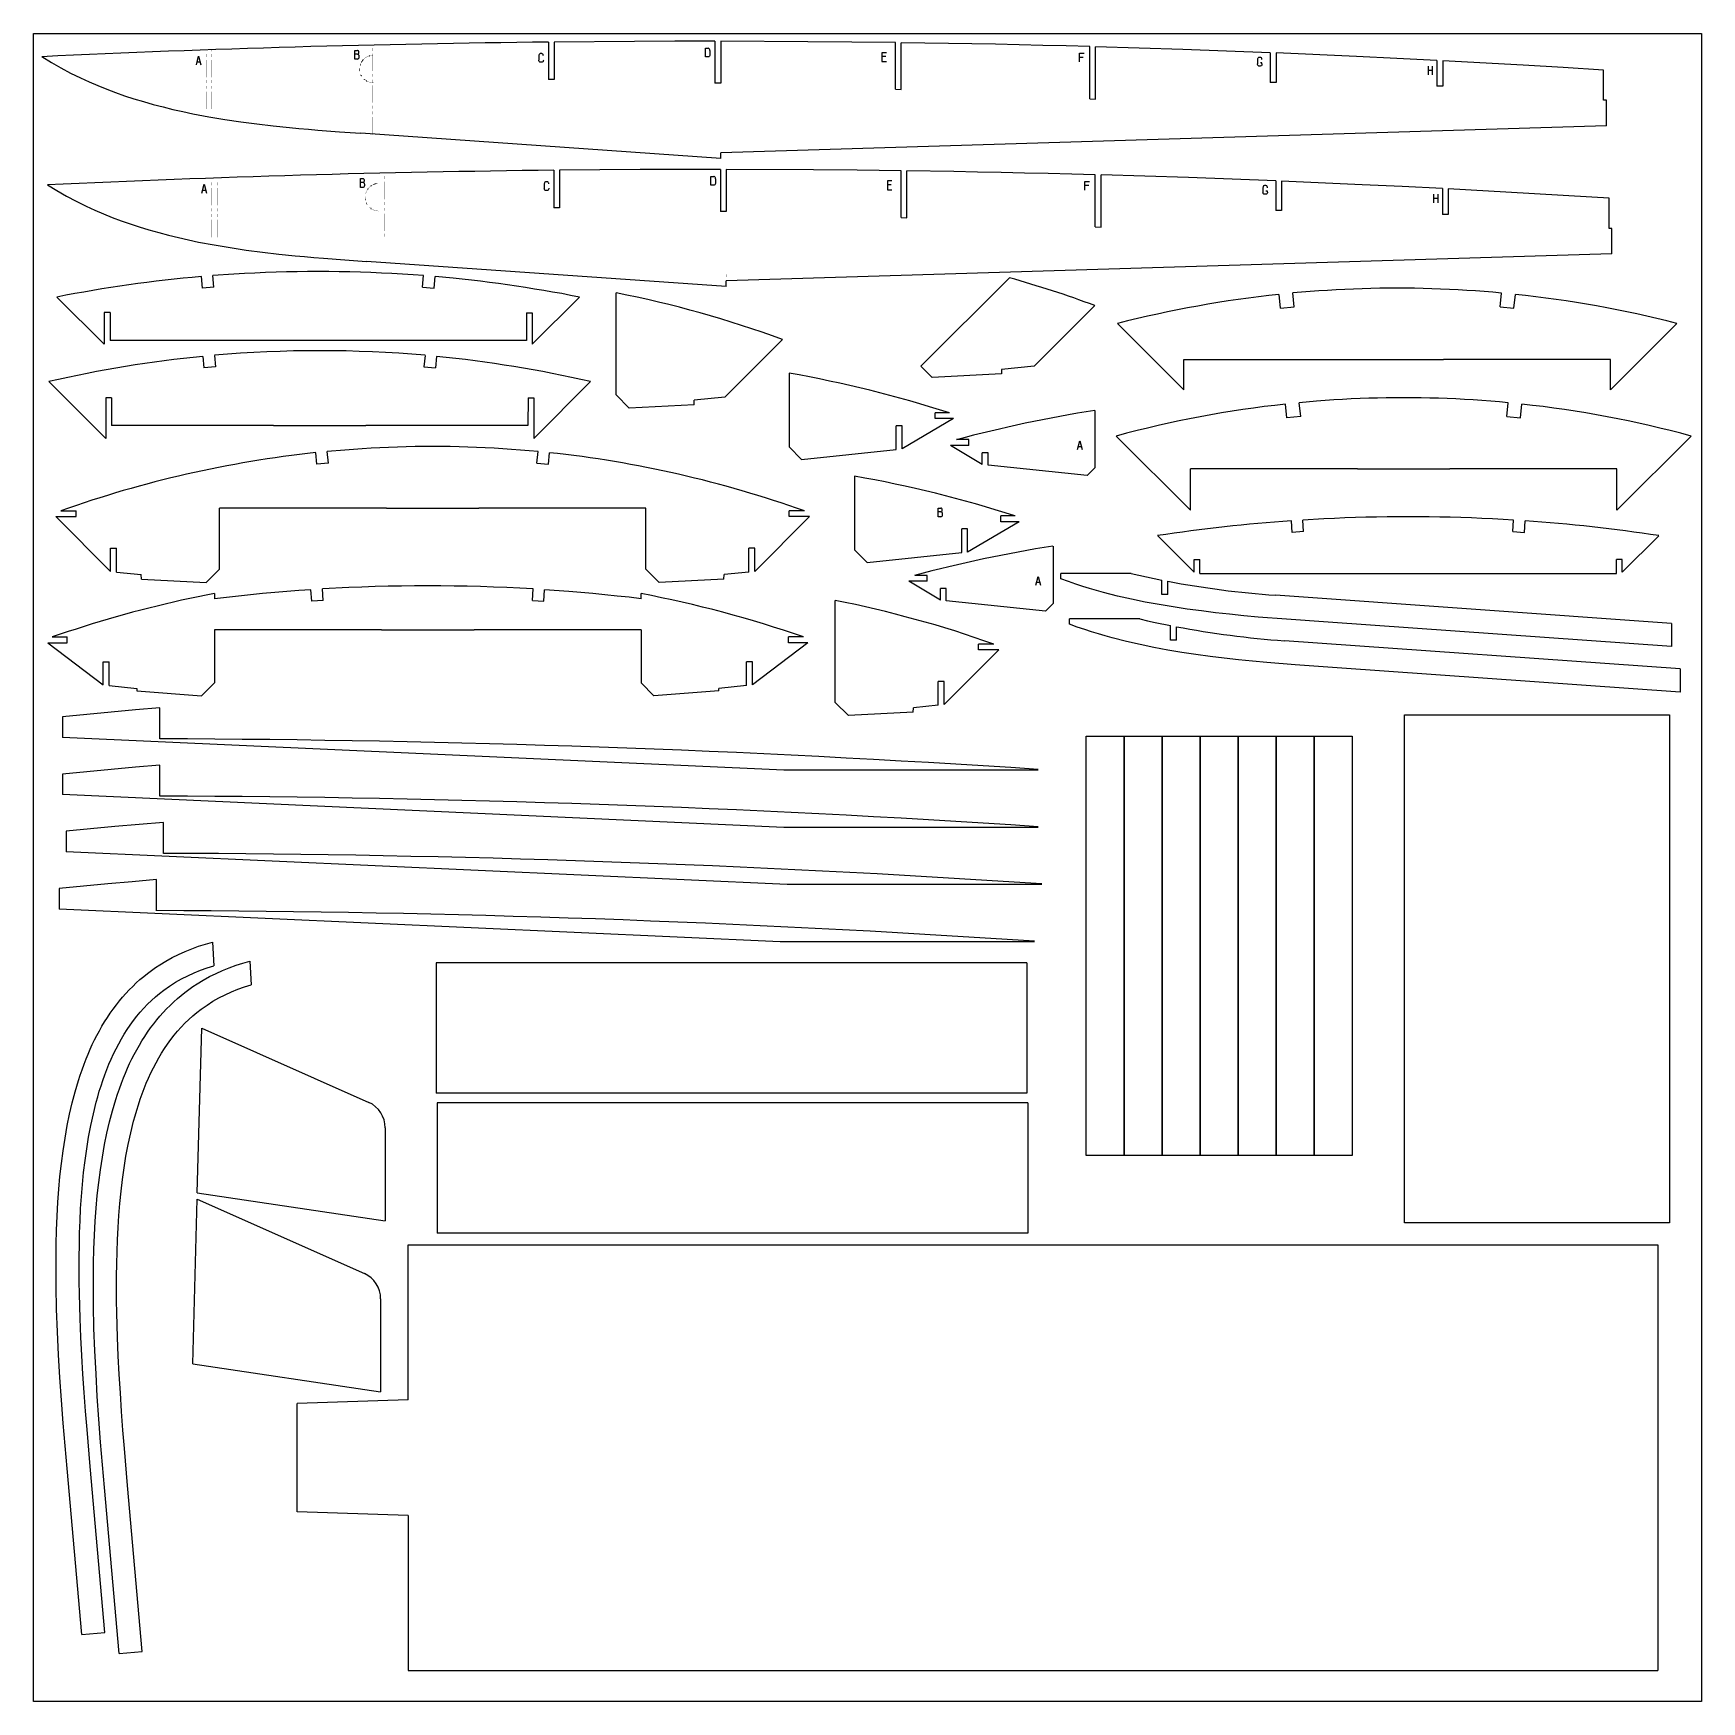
# Model space of a CAD drawing. Header units: inches. Extents: x 0.4 to 36.4, y 0.1 to 36.1.
import ezdxf

# ---------------------------------------------------------------- set-up
doc = ezdxf.new("R2010")
doc.units = ezdxf.units.IN
doc.header["$MEASUREMENT"] = 0

msp = doc.modelspace()

# ---------------------------------------------------------------- hatches: boundary and pattern name
at = {"transparency": 33554559}
for points in [[(7.451, 35.392), (7.456, 35.392), (7.462, 35.412), (7.459, 35.413), (7.457, 35.413)], [(7.457, 35.413), (7.459, 35.413), (7.462, 35.412), (7.471, 35.433), (7.467, 35.435), (7.466, 35.435)], [(7.466, 35.437), (7.467, 35.435), (7.471, 35.433), (7.479, 35.455), (7.477, 35.457), (7.476, 35.457)], [(7.476, 35.458), (7.477, 35.457), (7.479, 35.455), (7.491, 35.475), (7.489, 35.477), (7.487, 35.478)], [(7.487, 35.478), (7.489, 35.477), (7.491, 35.475), (7.504, 35.495), (7.502, 35.497), (7.501, 35.498)], [(7.501, 35.498), (7.502, 35.497), (7.504, 35.495), (7.519, 35.513), (7.517, 35.515), (7.514, 35.517)], [(7.514, 35.517), (7.517, 35.515), (7.519, 35.513), (7.534, 35.53), (7.532, 35.532), (7.531, 35.533)], [(7.531, 35.533), (7.532, 35.532), (7.534, 35.53), (7.551, 35.547), (7.549, 35.548), (7.547, 35.55)], [(7.549, 35.55), (7.549, 35.548), (7.551, 35.547), (7.569, 35.562), (7.569, 35.563), (7.567, 35.565)], [(7.567, 35.565), (7.569, 35.563), (7.569, 35.56), (7.589, 35.573), (7.587, 35.577), (7.586, 35.578)], [(7.586, 35.578), (7.587, 35.577), (7.589, 35.573), (7.609, 35.585), (7.609, 35.588), (7.608, 35.59)], [(7.608, 35.59), (7.609, 35.588), (7.609, 35.585), (7.631, 35.595), (7.629, 35.597), (7.629, 35.6)], [(7.629, 35.6), (7.629, 35.597), (7.631, 35.595), (7.653, 35.603), (7.653, 35.605), (7.651, 35.608)], [(7.651, 35.608), (7.653, 35.605), (7.653, 35.603), (7.676, 35.61), (7.674, 35.612), (7.674, 35.615)], [(7.697, 35.618), (7.697, 35.613), (7.724, 35.617), (7.723, 35.62), (7.723, 35.622)], [(7.447, 35.268), (7.449, 35.27), (7.452, 35.27), (7.451, 35.273), (7.446, 35.273)], [(7.466, 35.205), (7.467, 35.205), (7.471, 35.207), (7.469, 35.212), (7.467, 35.21), (7.464, 35.208)], [(7.476, 35.183), (7.477, 35.185), (7.481, 35.185), (7.471, 35.207), (7.467, 35.205), (7.466, 35.205)], [(7.487, 35.163), (7.489, 35.163), (7.492, 35.165), (7.481, 35.185), (7.477, 35.185), (7.476, 35.183)], [(7.494, 35.153), (7.496, 35.153), (7.497, 35.155), (7.492, 35.165), (7.489, 35.163), (7.487, 35.162)], [(7.549, 35.09), (7.551, 35.093), (7.553, 35.095), (7.538, 35.108), (7.536, 35.107), (7.534, 35.105)], [(7.567, 35.077), (7.569, 35.078), (7.571, 35.08), (7.553, 35.095), (7.551, 35.093), (7.549, 35.09)], [(7.587, 35.063), (7.589, 35.065), (7.591, 35.067), (7.571, 35.08), (7.569, 35.078), (7.567, 35.077)], [(7.608, 35.052), (7.609, 35.053), (7.611, 35.055), (7.591, 35.067), (7.589, 35.065), (7.587, 35.063)], [(7.629, 35.042), (7.631, 35.043), (7.632, 35.047), (7.611, 35.057), (7.609, 35.053), (7.608, 35.052)], [(7.653, 35.033), (7.653, 35.035), (7.654, 35.038), (7.631, 35.047), (7.631, 35.043), (7.629, 35.042)], [(7.674, 35.027), (7.676, 35.03), (7.676, 35.032), (7.654, 35.038), (7.653, 35.035), (7.653, 35.033)], [(7.697, 35.022), (7.699, 35.025), (7.699, 35.027), (7.676, 35.032), (7.676, 35.027)], [(7.634, 32.751), (7.637, 32.749), (7.639, 32.747), (7.654, 32.764), (7.652, 32.766), (7.65, 32.767)], [(7.65, 32.767), (7.652, 32.766), (7.654, 32.764), (7.67, 32.781), (7.669, 32.782), (7.667, 32.784)], [(7.669, 32.784), (7.669, 32.782), (7.67, 32.781), (7.689, 32.796), (7.689, 32.797), (7.687, 32.799)], [(7.687, 32.799), (7.689, 32.797), (7.689, 32.794), (7.709, 32.807), (7.707, 32.811), (7.705, 32.812)], [(7.705, 32.812), (7.707, 32.811), (7.709, 32.807), (7.729, 32.819), (7.729, 32.822), (7.727, 32.824)], [(7.727, 32.824), (7.729, 32.822), (7.729, 32.819), (7.75, 32.829), (7.749, 32.831), (7.749, 32.834)], [(7.749, 32.834), (7.749, 32.831), (7.75, 32.829), (7.772, 32.837), (7.772, 32.839), (7.77, 32.842)], [(7.77, 32.842), (7.772, 32.839), (7.772, 32.837), (7.795, 32.844), (7.794, 32.846), (7.794, 32.849)], [(7.817, 32.852), (7.817, 32.847), (7.844, 32.851), (7.842, 32.854), (7.842, 32.856)], [(7.567, 32.502), (7.569, 32.504), (7.572, 32.504), (7.57, 32.507), (7.565, 32.507)], [(7.57, 32.626), (7.575, 32.626), (7.582, 32.646), (7.579, 32.647), (7.577, 32.647)], [(7.577, 32.647), (7.579, 32.647), (7.582, 32.646), (7.59, 32.667), (7.587, 32.669), (7.585, 32.669)], [(7.585, 32.439), (7.587, 32.439), (7.59, 32.441), (7.589, 32.446), (7.587, 32.444), (7.584, 32.442)], [(7.585, 32.671), (7.587, 32.669), (7.59, 32.667), (7.599, 32.689), (7.597, 32.691), (7.595, 32.691)], [(7.595, 32.417), (7.597, 32.419), (7.6, 32.419), (7.59, 32.441), (7.587, 32.439), (7.585, 32.439)], [(7.595, 32.692), (7.597, 32.691), (7.599, 32.689), (7.61, 32.709), (7.609, 32.711), (7.607, 32.712)], [(7.607, 32.397), (7.609, 32.397), (7.612, 32.399), (7.6, 32.419), (7.597, 32.419), (7.595, 32.417)], [(7.607, 32.712), (7.609, 32.711), (7.61, 32.709), (7.624, 32.729), (7.622, 32.731), (7.62, 32.732)], [(7.62, 32.732), (7.622, 32.731), (7.624, 32.729), (7.639, 32.747), (7.637, 32.749), (7.634, 32.751)], [(7.614, 32.387), (7.615, 32.387), (7.617, 32.389), (7.612, 32.399), (7.609, 32.397), (7.607, 32.396)], [(7.669, 32.324), (7.67, 32.327), (7.672, 32.329), (7.657, 32.342), (7.655, 32.341), (7.654, 32.339)], [(7.687, 32.311), (7.689, 32.312), (7.69, 32.314), (7.672, 32.329), (7.67, 32.327), (7.669, 32.324)], [(7.707, 32.297), (7.709, 32.299), (7.71, 32.301), (7.69, 32.314), (7.689, 32.312), (7.687, 32.311)], [(7.727, 32.286), (7.729, 32.287), (7.73, 32.289), (7.71, 32.301), (7.709, 32.299), (7.707, 32.297)], [(7.749, 32.276), (7.75, 32.277), (7.752, 32.281), (7.73, 32.291), (7.729, 32.287), (7.727, 32.286)], [(7.772, 32.267), (7.772, 32.269), (7.774, 32.272), (7.75, 32.281), (7.75, 32.277), (7.749, 32.276)], [(7.794, 32.261), (7.795, 32.264), (7.795, 32.266), (7.774, 32.272), (7.772, 32.269), (7.772, 32.267)], [(7.817, 32.256), (7.819, 32.259), (7.819, 32.261), (7.795, 32.266), (7.795, 32.261)]]:
    msp.add_hatch(color=7, dxfattribs=at).paths.add_polyline_path(points)

# ---------------------------------------------------------------- linework, layer by layer
for p, q in [((23.2, 34.68), (23.325, 34.673)), ((23.319, 31.914), (23.444, 31.907)), ((28.834, 29.05), (30.831, 29.05)), ((5.584, 27.628), (7.58, 27.628)), ((28.974, 26.69), (30.971, 26.69)), ((8.021, 25.841), (10.018, 25.841)), ((17.706, 21.651), (17.706, 23.852)), ((7.916, 23.215), (9.913, 23.215)), ((2.636, 21.953), (2.636, 21.903)), ((1.035, 21.342), (1.035, 20.898)), ((1.035, 20.106), (1.035, 19.663)), ((1.113, 18.871), (1.113, 18.427)), ((0.958, 17.635), (0.958, 17.192)), ((8.491, 6.6), (8.491, 9.945)), ((8.491, 9.945), (35.457, 9.945)), ((35.457, 9.945), (35.457, 0.758)), ((8.491, 4.103), (8.491, 0.758)), ((8.491, 0.758), (35.457, 0.758))]:
    msp.add_line(p, q)
for points in [[(0.403, 36.09), (36.403, 36.09), (36.403, 0.09), (0.403, 0.09)], [(29.992, 21.386), (35.707, 21.386), (35.707, 10.423), (29.992, 10.423)], [(23.121, 20.923), (23.941, 20.923), (23.941, 11.873), (23.121, 11.873)], [(23.941, 20.923), (24.762, 20.923), (24.762, 11.873), (23.941, 11.873)], [(24.762, 20.923), (25.582, 20.923), (25.582, 11.873), (24.762, 11.873)], [(25.582, 20.923), (26.403, 20.923), (26.403, 11.873), (25.582, 11.873)], [(26.403, 20.923), (27.223, 20.923), (27.223, 11.873), (26.403, 11.873)], [(27.223, 20.923), (28.044, 20.923), (28.044, 11.873), (27.223, 11.873)], [(28.044, 20.923), (28.864, 20.923), (28.864, 11.873), (28.044, 11.873)]]:
    msp.add_lwpolyline(points, close=True)
at = {"color": 7, "lineweight": -3}
for points in [[(7.339, 35.722), (7.397, 35.722)], [(7.339, 35.533), (7.339, 35.722)], [(7.407, 35.718), (7.397, 35.722)], [(7.397, 35.638), (7.407, 35.643)], [(7.417, 35.712), (7.407, 35.718)], [(7.407, 35.643), (7.417, 35.65)], [(7.424, 35.7), (7.417, 35.712)], [(7.417, 35.65), (7.424, 35.66)], [(7.427, 35.687), (7.424, 35.7)], [(7.424, 35.66), (7.427, 35.673)], [(7.427, 35.673), (7.427, 35.687)], [(11.323, 35.643), (11.316, 35.633)], [(11.333, 35.65), (11.323, 35.643)], [(11.343, 35.653), (11.333, 35.65)], [(11.374, 35.653), (11.343, 35.653)], [(11.384, 35.65), (11.374, 35.653)], [(11.394, 35.643), (11.384, 35.65)], [(11.401, 35.633), (11.394, 35.643)], [(11.516, 35.902), (11.516, 35.093)], [(15.111, 35.918), (14.243, 35.918), (13.374, 35.915), (11.639, 35.902)], [(11.639, 35.902), (11.639, 35.093)], [(14.904, 35.767), (14.968, 35.767)], [(14.904, 35.58), (14.904, 35.767)], [(14.978, 35.765), (14.968, 35.767)], [(14.988, 35.758), (14.978, 35.765)], [(14.996, 35.748), (14.988, 35.758)], [(15.001, 35.735), (14.996, 35.748)], [(15.003, 35.72), (15.001, 35.735)], [(15.003, 35.72), (15.003, 35.627)], [(15.111, 35.918), (15.111, 35.015)], [(19.006, 35.89), (18.063, 35.902), (17.118, 35.91), (15.236, 35.918)], [(15.236, 35.918), (15.236, 35.015)], [(18.713, 35.67), (18.713, 35.482)], [(18.811, 35.67), (18.713, 35.67)], [(19.006, 34.882), (19.006, 35.89)], [(23.2, 35.803), (22.691, 35.817), (22.183, 35.83), (21.674, 35.842), (21.166, 35.853), (20.658, 35.863), (20.15, 35.872), (19.131, 35.888)], [(19.131, 34.877), (19.131, 35.888)], [(22.976, 35.66), (23.075, 35.66)], [(22.976, 35.473), (22.976, 35.66)], [(23.2, 34.68), (23.2, 35.803)], [(27.095, 35.672), (26.153, 35.708), (25.21, 35.742), (23.325, 35.8)], [(23.325, 34.673), (23.325, 35.8)], [(27.095, 35.672), (27.095, 35.032)], [(30.692, 35.505), (29.823, 35.548), (28.956, 35.59), (27.22, 35.667)], [(27.22, 35.667), (27.22, 35.032)], [(0.587, 35.587), (0.791, 35.462), (0.997, 35.345), (1.207, 35.233), (1.421, 35.128), (1.607, 35.043), (1.796, 34.962), (1.986, 34.885), (2.179, 34.813), (2.372, 34.745), (2.569, 34.68), (2.777, 34.617), (2.989, 34.557), (3.201, 34.502), (3.414, 34.448), (3.631, 34.4), (3.847, 34.353), (4.187, 34.29), (4.532, 34.232), (4.877, 34.18), (5.227, 34.135), (5.577, 34.093), (5.929, 34.057), (6.132, 34.038), (6.337, 34.02), (6.542, 34.003), (7.007, 33.967), (7.472, 33.933)], [(3.921, 35.41), (3.969, 35.598), (4.019, 35.41)], [(4.004, 35.467), (3.936, 35.467)], [(7.397, 35.638), (7.339, 35.638)], [(7.397, 35.533), (7.339, 35.533)], [(7.411, 35.635), (7.397, 35.638)], [(7.397, 35.533), (7.411, 35.537)], [(7.422, 35.627), (7.411, 35.635)], [(7.411, 35.537), (7.422, 35.545)], [(7.432, 35.612), (7.422, 35.627)], [(7.422, 35.545), (7.432, 35.56)], [(7.436, 35.595), (7.432, 35.612)], [(7.432, 35.56), (7.436, 35.577)], [(7.436, 35.577), (7.436, 35.595)], [(11.311, 35.62), (11.309, 35.607)], [(11.309, 35.607), (11.309, 35.513)], [(11.311, 35.498), (11.309, 35.513)], [(11.316, 35.633), (11.311, 35.62)], [(11.316, 35.485), (11.311, 35.498)], [(11.323, 35.475), (11.316, 35.485)], [(11.333, 35.468), (11.323, 35.475)], [(11.343, 35.467), (11.333, 35.468)], [(11.374, 35.467), (11.343, 35.467)], [(11.384, 35.468), (11.374, 35.467)], [(11.394, 35.475), (11.384, 35.468)], [(11.401, 35.485), (11.394, 35.475)], [(11.406, 35.62), (11.401, 35.633)], [(11.406, 35.498), (11.401, 35.485)], [(11.408, 35.607), (11.406, 35.62)], [(11.408, 35.513), (11.406, 35.498)], [(14.968, 35.58), (14.904, 35.58)], [(14.978, 35.582), (14.968, 35.58)], [(14.988, 35.588), (14.978, 35.582)], [(14.996, 35.598), (14.988, 35.588)], [(15.001, 35.613), (14.996, 35.598)], [(15.003, 35.627), (15.001, 35.613)], [(18.796, 35.588), (18.713, 35.588)], [(18.713, 35.482), (18.811, 35.482)], [(22.976, 35.578), (23.06, 35.578)], [(26.818, 35.537), (26.816, 35.523)], [(26.816, 35.523), (26.816, 35.43)], [(26.818, 35.415), (26.816, 35.43)], [(26.823, 35.55), (26.818, 35.537)], [(26.823, 35.403), (26.818, 35.415)], [(26.83, 35.562), (26.823, 35.55)], [(26.83, 35.392), (26.823, 35.403)], [(26.84, 35.567), (26.83, 35.562)], [(26.84, 35.387), (26.83, 35.392)], [(26.851, 35.57), (26.84, 35.567)], [(26.851, 35.383), (26.84, 35.387)], [(26.88, 35.57), (26.851, 35.57)], [(26.88, 35.383), (26.851, 35.383)], [(26.893, 35.567), (26.88, 35.57)], [(26.893, 35.387), (26.88, 35.383)], [(26.915, 35.453), (26.883, 35.453)], [(26.902, 35.562), (26.893, 35.567)], [(26.902, 35.392), (26.893, 35.387)], [(26.91, 35.55), (26.902, 35.562)], [(26.91, 35.403), (26.902, 35.392)], [(26.913, 35.537), (26.91, 35.55)], [(26.913, 35.415), (26.91, 35.403)], [(26.915, 35.523), (26.913, 35.537)], [(26.915, 35.43), (26.913, 35.415)], [(26.915, 35.43), (26.915, 35.453)], [(30.5, 35.383), (30.5, 35.195)], [(30.598, 35.29), (30.5, 35.29)], [(30.598, 35.195), (30.598, 35.383)], [(30.692, 35.505), (30.692, 34.947)], [(34.287, 35.297), (33.418, 35.35), (32.552, 35.402), (30.817, 35.498)], [(30.817, 35.498), (30.817, 34.947)], [(34.287, 34.648), (34.287, 35.297)], [(11.639, 35.093), (11.516, 35.093)], [(15.236, 35.015), (15.111, 35.015)], [(27.22, 35.032), (27.095, 35.032)], [(30.817, 34.947), (30.692, 34.947)], [(19.006, 34.882), (19.131, 34.877)], [(34.348, 34.648), (34.287, 34.648)], [(34.348, 34.095), (34.348, 34.648)], [(15.236, 33.39), (7.472, 33.933)], [(34.348, 34.095), (15.236, 33.512)], [(15.236, 33.39), (15.236, 33.512)], [(11.635, 33.136), (11.635, 32.327)], [(15.231, 33.152), (14.362, 33.152), (13.494, 33.149), (11.759, 33.136)], [(11.759, 33.136), (11.759, 32.327)], [(15.231, 33.152), (15.231, 32.249)], [(19.126, 33.124), (18.182, 33.136), (17.237, 33.144), (15.356, 33.152)], [(15.356, 33.152), (15.356, 32.249)], [(19.126, 32.116), (19.126, 33.124)], [(23.319, 33.037), (22.811, 33.051), (22.302, 33.064), (21.794, 33.076), (21.286, 33.087), (20.777, 33.097), (20.269, 33.106), (19.251, 33.122)], [(19.251, 32.111), (19.251, 33.122)], [(0.707, 32.821), (0.91, 32.696), (1.117, 32.579), (1.327, 32.467), (1.54, 32.362), (1.727, 32.277), (1.915, 32.196), (2.105, 32.119), (2.299, 32.047), (2.492, 31.979), (2.689, 31.914), (2.897, 31.851), (3.109, 31.791), (3.32, 31.736), (3.534, 31.682), (3.75, 31.634), (3.967, 31.587), (4.307, 31.524), (4.652, 31.466), (4.997, 31.414), (5.347, 31.369), (5.697, 31.327), (6.049, 31.291), (6.252, 31.272), (6.457, 31.254), (6.662, 31.237), (7.127, 31.201), (7.592, 31.167)], [(4.04, 32.644), (4.089, 32.832), (4.139, 32.644)], [(7.459, 32.956), (7.517, 32.956)], [(7.459, 32.767), (7.459, 32.956)], [(7.517, 32.872), (7.459, 32.872)], [(7.517, 32.767), (7.459, 32.767)], [(7.527, 32.952), (7.517, 32.956)], [(7.517, 32.872), (7.527, 32.877)], [(7.53, 32.869), (7.517, 32.872)], [(7.517, 32.767), (7.53, 32.771)], [(7.537, 32.946), (7.527, 32.952)], [(7.527, 32.877), (7.537, 32.884)], [(7.542, 32.861), (7.53, 32.869)], [(7.53, 32.771), (7.542, 32.779)], [(7.544, 32.934), (7.537, 32.946)], [(7.537, 32.884), (7.544, 32.894)], [(7.552, 32.846), (7.542, 32.861)], [(7.542, 32.779), (7.552, 32.794)], [(7.547, 32.921), (7.544, 32.934)], [(7.544, 32.894), (7.547, 32.907)], [(7.547, 32.907), (7.547, 32.921)], [(7.555, 32.829), (7.552, 32.846)], [(7.552, 32.794), (7.555, 32.811)], [(7.555, 32.811), (7.555, 32.829)], [(11.43, 32.854), (11.429, 32.841)], [(11.429, 32.841), (11.429, 32.747)], [(11.435, 32.867), (11.43, 32.854)], [(11.442, 32.877), (11.435, 32.867)], [(11.452, 32.884), (11.442, 32.877)], [(11.462, 32.887), (11.452, 32.884)], [(11.494, 32.887), (11.462, 32.887)], [(11.504, 32.884), (11.494, 32.887)], [(11.514, 32.877), (11.504, 32.884)], [(11.52, 32.867), (11.514, 32.877)], [(11.525, 32.854), (11.52, 32.867)], [(11.527, 32.841), (11.525, 32.854)], [(15.024, 33.001), (15.087, 33.001)], [(15.024, 32.814), (15.024, 33.001)], [(15.087, 32.814), (15.024, 32.814)], [(15.097, 32.999), (15.087, 33.001)], [(15.097, 32.816), (15.087, 32.814)], [(15.107, 32.992), (15.097, 32.999)], [(15.107, 32.822), (15.097, 32.816)], [(15.116, 32.982), (15.107, 32.992)], [(15.116, 32.832), (15.107, 32.822)], [(15.121, 32.969), (15.116, 32.982)], [(15.121, 32.847), (15.116, 32.832)], [(15.122, 32.954), (15.121, 32.969)], [(15.122, 32.861), (15.121, 32.847)], [(15.122, 32.954), (15.122, 32.861)], [(18.832, 32.904), (18.832, 32.716)], [(18.931, 32.904), (18.832, 32.904)], [(18.916, 32.822), (18.832, 32.822)], [(23.096, 32.894), (23.194, 32.894)], [(23.096, 32.707), (23.096, 32.894)], [(23.096, 32.812), (23.179, 32.812)], [(23.319, 31.914), (23.319, 33.037)], [(27.214, 32.906), (26.273, 32.942), (25.329, 32.976), (23.444, 33.034)], [(23.444, 31.907), (23.444, 33.034)], [(26.938, 32.771), (26.936, 32.757)], [(26.943, 32.784), (26.938, 32.771)], [(26.949, 32.796), (26.943, 32.784)], [(26.959, 32.801), (26.949, 32.796)], [(26.971, 32.804), (26.959, 32.801)], [(26.999, 32.804), (26.971, 32.804)], [(27.013, 32.801), (26.999, 32.804)], [(27.021, 32.796), (27.013, 32.801)], [(27.029, 32.784), (27.021, 32.796)], [(27.032, 32.771), (27.029, 32.784)], [(27.034, 32.757), (27.032, 32.771)], [(27.214, 32.906), (27.214, 32.266)], [(30.811, 32.739), (29.943, 32.782), (29.076, 32.824), (27.339, 32.901)], [(27.339, 32.901), (27.339, 32.266)], [(4.124, 32.701), (4.055, 32.701)], [(11.43, 32.732), (11.429, 32.747)], [(11.435, 32.719), (11.43, 32.732)], [(11.442, 32.709), (11.435, 32.719)], [(11.452, 32.702), (11.442, 32.709)], [(11.462, 32.701), (11.452, 32.702)], [(11.494, 32.701), (11.462, 32.701)], [(11.504, 32.702), (11.494, 32.701)], [(11.514, 32.709), (11.504, 32.702)], [(11.52, 32.719), (11.514, 32.709)], [(11.525, 32.732), (11.52, 32.719)], [(11.527, 32.747), (11.525, 32.732)], [(18.832, 32.716), (18.931, 32.716)], [(26.936, 32.757), (26.936, 32.664)], [(26.938, 32.649), (26.936, 32.664)], [(26.943, 32.637), (26.938, 32.649)], [(26.949, 32.626), (26.943, 32.637)], [(26.959, 32.621), (26.949, 32.626)], [(26.971, 32.617), (26.959, 32.621)], [(26.999, 32.617), (26.971, 32.617)], [(27.013, 32.621), (26.999, 32.617)], [(27.034, 32.687), (27.002, 32.687)], [(27.021, 32.626), (27.013, 32.621)], [(27.029, 32.637), (27.021, 32.626)], [(27.032, 32.649), (27.029, 32.637)], [(27.034, 32.664), (27.032, 32.649)], [(27.034, 32.664), (27.034, 32.687)], [(30.619, 32.617), (30.619, 32.429)], [(30.718, 32.524), (30.619, 32.524)], [(30.718, 32.429), (30.718, 32.617)], [(30.811, 32.739), (30.811, 32.181)], [(34.406, 32.531), (33.538, 32.584), (32.671, 32.636), (30.936, 32.732)], [(30.936, 32.732), (30.936, 32.181)], [(34.406, 31.882), (34.406, 32.531)], [(11.759, 32.327), (11.635, 32.327)], [(15.356, 32.249), (15.231, 32.249)], [(19.126, 32.116), (19.251, 32.111)], [(27.339, 32.266), (27.214, 32.266)], [(30.936, 32.181), (30.811, 32.181)], [(34.468, 31.882), (34.406, 31.882)], [(34.468, 31.329), (34.468, 31.882)], [(34.468, 31.329), (15.356, 30.746)], [(15.356, 30.624), (7.592, 31.167)], [(4.299, 30.613), (4.05, 30.593), (4.029, 30.841)], [(8.824, 30.861), (8.597, 30.878), (8.369, 30.893), (8.142, 30.906), (7.914, 30.918), (7.687, 30.928), (7.46, 30.936), (7.232, 30.943), (7.004, 30.946), (6.777, 30.95), (6.322, 30.95), (6.094, 30.946), (5.867, 30.943), (5.639, 30.936), (5.412, 30.928), (5.184, 30.918), (4.957, 30.906), (4.729, 30.893), (4.279, 30.861)], [(4.299, 30.613), (4.279, 30.861)], [(8.802, 30.613), (8.824, 30.861)], [(8.802, 30.613), (9.052, 30.591)], [(9.052, 30.591), (9.072, 30.841)], [(12.191, 30.4), (11.997, 30.436), (11.804, 30.473), (11.609, 30.508), (11.416, 30.541), (11.22, 30.573), (11.025, 30.605), (10.832, 30.635), (10.637, 30.663), (10.442, 30.69), (10.245, 30.715), (10.05, 30.74), (9.855, 30.763), (9.659, 30.785), (9.464, 30.805), (9.072, 30.841)], [(15.356, 30.624), (15.356, 30.746)], [(19.553, 28.905), (21.465, 30.817)], [(1.932, 30.063), (1.932, 29.38), (0.912, 30.4)], [(12.191, 30.4), (11.17, 29.38)], [(12.978, 28.287), (12.978, 30.489)], [(27.313, 30.157), (27.283, 30.455)], [(32.086, 30.485), (31.898, 30.503), (31.711, 30.518), (31.523, 30.532), (31.336, 30.543), (31.148, 30.555), (30.959, 30.565), (30.771, 30.572), (30.584, 30.578), (30.396, 30.583), (30.208, 30.588), (30.019, 30.59), (29.643, 30.59), (29.456, 30.588), (29.268, 30.583), (29.079, 30.578), (28.891, 30.572), (28.703, 30.565), (28.516, 30.555), (28.328, 30.543), (28.139, 30.532), (27.953, 30.518), (27.581, 30.487)], [(27.611, 30.188), (27.581, 30.487)], [(32.054, 30.188), (32.086, 30.485)], [(32.353, 30.157), (32.383, 30.455)], [(2.057, 30.063), (1.932, 30.063)], [(2.057, 30.063), (2.057, 29.463)], [(11.045, 30.061), (11.17, 30.061), (11.17, 29.38)], [(11.045, 30.061), (11.045, 29.463)], [(22.002, 28.91), (23.309, 30.217)], [(27.313, 30.157), (27.611, 30.188)], [(32.054, 30.188), (32.353, 30.157)], [(23.798, 29.828), (25.231, 28.395)], [(35.868, 29.828), (34.435, 28.395)], [(11.045, 29.463), (2.057, 29.463)], [(15.327, 28.24), (16.57, 29.485)], [(4.06, 29.118), (4.084, 28.87)], [(4.332, 28.893), (4.084, 28.87)], [(4.309, 29.141), (4.332, 28.893)], [(8.855, 29.141), (8.832, 28.893), (9.08, 28.87)], [(9.104, 29.118), (9.08, 28.87)], [(19.553, 28.905), (19.797, 28.662)], [(22.002, 28.91), (21.292, 28.835), (21.292, 28.74), (19.797, 28.662)], [(25.231, 29.05), (28.834, 29.05)], [(25.231, 28.395), (25.231, 29.05)], [(34.435, 29.05), (30.831, 29.05)], [(34.435, 28.395), (34.435, 29.05)], [(1.964, 27.35), (0.738, 28.575)], [(12.426, 28.575), (11.2, 27.35)], [(16.71, 28.758), (16.71, 27.164)], [(1.964, 28.228), (1.964, 27.35)], [(2.087, 28.228), (1.964, 28.228)], [(2.087, 28.228), (2.087, 27.628)], [(11.077, 28.228), (11.075, 27.628)], [(11.077, 28.228), (11.2, 28.228)], [(11.2, 28.228), (11.2, 27.35)], [(12.978, 28.287), (13.263, 28.004)], [(14.66, 28.077), (14.666, 28.172)], [(15.327, 28.24), (14.666, 28.172)], [(27.453, 27.79), (27.423, 28.088)], [(32.226, 28.12), (32.038, 28.137), (31.851, 28.152), (31.663, 28.167), (31.476, 28.178), (31.288, 28.19), (31.099, 28.2), (30.911, 28.208), (30.724, 28.215), (30.536, 28.22), (30.348, 28.223), (30.159, 28.227), (29.783, 28.227), (29.596, 28.223), (29.408, 28.22), (29.219, 28.215), (29.031, 28.208), (28.843, 28.2), (28.656, 28.19), (28.468, 28.178), (28.279, 28.167), (28.093, 28.152), (27.721, 28.12)], [(27.751, 27.822), (27.721, 28.12)], [(32.196, 27.822), (32.226, 28.12)], [(32.196, 27.822), (32.493, 27.79), (32.523, 28.088)], [(14.66, 28.077), (13.263, 28.004)], [(20.258, 27.776), (19.148, 27.121)], [(20.17, 27.901), (19.863, 27.901)], [(19.863, 27.776), (19.863, 27.901)], [(20.258, 27.776), (19.863, 27.776)], [(23.308, 27.953), (23.308, 26.713)], [(27.751, 27.822), (27.453, 27.79)], [(5.584, 27.628), (2.087, 27.628)], [(11.075, 27.628), (7.58, 27.628)], [(16.98, 26.892), (19.025, 27.107), (19.025, 27.621)], [(19.148, 27.621), (19.025, 27.621)], [(19.148, 27.121), (19.148, 27.621)], [(23.769, 27.4), (25.371, 25.798)], [(36.176, 27.4), (34.575, 25.798), (34.575, 26.69)], [(6.523, 26.791), (6.498, 27.041)], [(11.293, 27.066), (11.103, 27.083), (10.915, 27.098), (10.724, 27.113), (10.536, 27.126), (10.346, 27.138), (10.156, 27.146), (9.966, 27.155), (9.778, 27.161), (9.588, 27.168), (9.398, 27.171), (9.208, 27.173), (9.018, 27.175), (8.828, 27.173), (8.64, 27.171), (8.449, 27.168), (8.26, 27.161), (8.069, 27.155), (7.88, 27.146), (7.691, 27.136), (7.501, 27.126), (7.311, 27.113), (7.123, 27.098), (6.746, 27.066)], [(6.771, 26.816), (6.746, 27.066)], [(11.268, 26.816), (11.293, 27.066)], [(11.268, 26.816), (11.516, 26.791), (11.541, 27.041)], [(16.98, 26.892), (16.71, 27.164)], [(20.88, 26.788), (20.196, 27.197)], [(20.591, 27.197), (20.196, 27.197)], [(20.591, 27.322), (20.323, 27.322)], [(20.591, 27.197), (20.591, 27.322)], [(20.88, 26.788), (20.88, 27.038)], [(21.005, 26.775), (21.005, 27.038), (20.88, 27.038)], [(22.938, 27.108), (22.986, 27.297), (23.036, 27.108)], [(23.021, 27.165), (22.953, 27.165)], [(6.771, 26.816), (6.523, 26.791)], [(23.146, 26.55), (21.005, 26.775)], [(23.308, 26.713), (23.146, 26.55)], [(28.974, 26.69), (25.371, 26.69)], [(25.371, 25.798), (25.371, 26.69)], [(34.575, 26.69), (30.971, 26.69)], [(18.126, 26.534), (18.126, 24.941)], [(0.888, 25.661), (1.324, 25.661), (1.324, 25.786)], [(2.069, 24.48), (0.888, 25.661)], [(0.998, 25.786), (1.324, 25.786)], [(8.021, 25.841), (4.418, 25.841)], [(4.418, 24.526), (4.418, 25.841)], [(13.621, 25.841), (10.018, 25.841)], [(13.621, 24.525), (13.621, 25.841)], [(15.97, 24.478), (17.151, 25.661)], [(17.041, 25.785), (16.715, 25.785)], [(16.715, 25.661), (16.715, 25.785)], [(17.151, 25.661), (16.715, 25.661)], [(19.928, 25.846), (19.986, 25.846)], [(19.928, 25.657), (19.928, 25.846)], [(19.986, 25.764), (19.928, 25.764)], [(19.986, 25.657), (19.928, 25.657)], [(19.998, 25.842), (19.986, 25.846)], [(19.986, 25.764), (19.998, 25.767)], [(19.999, 25.761), (19.986, 25.764)], [(19.986, 25.657), (19.999, 25.662)], [(20.006, 25.836), (19.998, 25.842)], [(19.998, 25.767), (20.006, 25.774)], [(20.013, 25.751), (19.999, 25.761)], [(19.999, 25.662), (20.013, 25.669)], [(20.013, 25.824), (20.006, 25.836)], [(20.006, 25.774), (20.013, 25.784)], [(20.016, 25.811), (20.013, 25.824)], [(20.013, 25.784), (20.016, 25.797)], [(20.021, 25.737), (20.013, 25.751)], [(20.013, 25.669), (20.021, 25.684)], [(20.016, 25.797), (20.016, 25.811)], [(20.024, 25.721), (20.021, 25.737)], [(20.021, 25.684), (20.024, 25.701)], [(20.024, 25.701), (20.024, 25.721)], [(21.586, 25.677), (21.279, 25.677)], [(21.279, 25.552), (21.279, 25.677)], [(27.567, 25.322), (27.55, 25.57)], [(32.344, 25.587), (32.117, 25.602), (31.89, 25.613), (31.662, 25.623), (31.435, 25.633), (31.208, 25.642), (30.98, 25.648), (30.753, 25.653), (30.525, 25.657), (30.298, 25.658), (30.07, 25.66), (29.843, 25.658), (29.615, 25.657), (29.388, 25.653), (29.16, 25.648), (28.933, 25.642), (28.705, 25.633), (28.478, 25.623), (28.252, 25.613), (27.798, 25.587)], [(27.815, 25.339), (27.798, 25.587)], [(32.327, 25.339), (32.344, 25.587)], [(32.577, 25.322), (32.593, 25.57)], [(18.396, 24.669), (20.441, 24.884), (20.441, 25.397)], [(20.564, 25.397), (20.441, 25.397)], [(21.674, 25.552), (20.564, 24.897)], [(20.564, 24.897), (20.564, 25.397)], [(21.674, 25.552), (21.279, 25.552)], [(25.452, 24.463), (24.665, 25.25)], [(27.815, 25.339), (27.567, 25.322)], [(32.327, 25.339), (32.577, 25.322)], [(34.69, 24.463), (35.477, 25.25)], [(2.069, 24.48), (2.069, 24.978), (2.194, 24.978)], [(2.194, 24.466), (2.194, 24.978)], [(15.845, 24.466), (15.845, 24.978)], [(15.97, 24.978), (15.845, 24.978)], [(15.97, 24.478), (15.97, 24.978)], [(18.396, 24.669), (18.126, 24.941)], [(22.406, 25.025), (22.406, 23.785)], [(4.133, 24.241), (4.418, 24.526)], [(13.621, 24.525), (13.906, 24.241)], [(25.452, 24.737), (25.577, 24.737)], [(25.452, 24.463), (25.452, 24.737)], [(25.577, 24.437), (25.577, 24.737)], [(34.565, 24.437), (34.565, 24.737)], [(34.69, 24.737), (34.565, 24.737)], [(34.69, 24.463), (34.69, 24.737)], [(2.194, 24.466), (2.729, 24.41)], [(2.734, 24.315), (2.729, 24.41)], [(2.734, 24.315), (4.133, 24.241)], [(11.188, 24.1), (10.903, 24.116), (10.62, 24.13), (10.335, 24.141), (10.051, 24.151), (9.766, 24.158), (9.483, 24.163), (9.198, 24.166), (8.914, 24.168), (8.629, 24.166), (8.346, 24.163), (8.061, 24.158), (7.778, 24.151), (7.493, 24.141), (7.209, 24.13), (6.643, 24.1)], [(15.305, 24.315), (13.906, 24.241)], [(15.305, 24.315), (15.31, 24.41)], [(15.845, 24.466), (15.31, 24.41)], [(19.977, 23.86), (19.294, 24.269)], [(19.689, 24.269), (19.294, 24.269)], [(19.689, 24.394), (19.421, 24.394)], [(19.689, 24.269), (19.689, 24.394)], [(22.036, 24.18), (22.084, 24.369), (22.134, 24.18)], [(22.119, 24.237), (22.051, 24.237)], [(22.572, 24.318), (22.572, 24.435)], [(24.092, 24.435), (22.572, 24.435)], [(28.347, 23.381), (27.443, 23.446), (26.832, 23.495), (26.525, 23.523), (26.218, 23.553), (25.912, 23.586), (25.607, 23.625), (25.302, 23.666), (24.998, 23.711), (24.695, 23.763), (24.395, 23.818), (24.097, 23.881), (23.8, 23.948), (23.496, 24.026), (23.346, 24.068), (23.197, 24.111), (23.048, 24.156), (22.902, 24.203), (22.737, 24.26), (22.572, 24.318)], [(24.092, 24.435), (24.257, 24.396), (24.423, 24.36), (24.757, 24.291)], [(24.757, 23.98), (24.757, 24.291)], [(24.882, 23.98), (24.882, 24.266)], [(25.577, 24.437), (34.565, 24.437)], [(4.313, 24.001), (4.134, 23.966), (3.956, 23.931), (3.779, 23.893), (3.601, 23.855), (3.424, 23.816), (3.248, 23.775), (3.071, 23.731), (2.894, 23.688), (2.719, 23.643), (2.543, 23.596), (2.368, 23.55), (2.193, 23.501), (2.019, 23.451), (1.844, 23.4), (1.671, 23.346), (1.498, 23.293), (1.324, 23.236), (1.153, 23.181), (0.811, 23.065)], [(6.393, 24.085), (6.133, 24.066), (5.871, 24.046), (5.611, 24.025), (5.351, 24.001), (5.091, 23.976), (4.831, 23.948), (4.313, 23.89)], [(4.313, 24.001), (4.313, 23.89)], [(6.409, 23.835), (6.393, 24.085)], [(6.658, 23.851), (6.409, 23.835)], [(6.658, 23.851), (6.643, 24.1)], [(11.171, 23.851), (11.188, 24.1)], [(11.171, 23.851), (11.421, 23.835), (11.436, 24.085)], [(13.516, 23.89), (13.258, 23.92), (12.998, 23.948), (12.738, 23.976), (12.478, 24.001), (12.216, 24.025), (11.956, 24.046), (11.436, 24.085)], [(13.516, 23.89), (13.516, 24.001)], [(19.977, 23.86), (19.977, 24.11)], [(20.102, 23.847), (20.102, 24.11), (19.977, 24.11)], [(22.244, 23.622), (20.102, 23.847)], [(22.406, 23.785), (22.244, 23.622)], [(24.882, 23.98), (24.757, 23.98)], [(35.752, 23.356), (27.21, 23.963)], [(22.76, 23.337), (22.76, 23.453)], [(24.28, 23.453), (22.76, 23.453)], [(24.28, 23.453), (24.445, 23.415), (24.612, 23.378), (24.945, 23.31)], [(0.716, 22.94), (1.133, 22.94), (1.133, 23.065)], [(0.811, 23.065), (1.133, 23.065)], [(7.916, 23.215), (4.313, 23.215)], [(4.313, 23.215), (4.313, 22.071)], [(13.516, 23.215), (9.913, 23.215)], [(13.516, 23.215), (13.516, 22.071)], [(17.02, 23.065), (16.696, 23.065)], [(16.696, 22.94), (16.696, 23.065)], [(28.536, 22.4), (27.632, 22.465), (27.021, 22.513), (26.714, 22.542), (26.407, 22.572), (26.1, 22.605), (25.795, 22.643), (25.49, 22.685), (25.187, 22.73), (24.884, 22.782), (24.584, 22.837), (24.286, 22.9), (23.989, 22.967), (23.685, 23.045), (23.535, 23.087), (23.385, 23.13), (23.237, 23.175), (23.091, 23.222), (22.925, 23.278), (22.76, 23.337)], [(24.945, 22.998), (24.945, 23.31)], [(25.07, 22.998), (25.07, 23.285)], [(35.752, 22.856), (28.347, 23.381)], [(35.752, 23.356), (35.752, 22.856)], [(0.716, 22.94), (1.911, 22.029)], [(17.115, 22.94), (15.918, 22.029)], [(17.115, 22.94), (16.696, 22.94)], [(20.054, 21.604), (21.236, 22.788)], [(21.126, 22.911), (20.799, 22.911)], [(20.799, 22.788), (20.799, 22.911)], [(21.236, 22.788), (20.799, 22.788)], [(25.07, 22.998), (24.945, 22.998)], [(35.941, 22.375), (27.399, 22.982)], [(1.911, 22.53), (2.036, 22.53)], [(1.911, 22.029), (1.911, 22.53)], [(2.036, 22.016), (2.036, 22.53)], [(15.793, 22.016), (15.793, 22.528)], [(15.918, 22.528), (15.793, 22.528)], [(15.918, 22.029), (15.918, 22.528)], [(35.941, 21.875), (28.536, 22.4)], [(35.941, 22.375), (35.941, 21.875)], [(2.036, 22.016), (2.636, 21.953)], [(4.313, 22.071), (4.034, 21.793)], [(13.516, 22.071), (13.795, 21.793)], [(15.793, 22.016), (15.193, 21.953)], [(19.929, 21.593), (19.929, 22.104)], [(20.054, 22.104), (19.929, 22.104)], [(20.054, 21.604), (20.054, 22.104)], [(2.633, 21.903), (4.034, 21.793)], [(15.196, 21.903), (13.795, 21.793)], [(15.196, 21.903), (15.193, 21.953)], [(17.706, 21.651), (17.991, 21.368)], [(3.134, 21.535), (2.609, 21.49), (2.084, 21.442), (1.035, 21.342)], [(3.134, 20.865), (3.134, 21.535)], [(19.389, 21.441), (17.991, 21.368)], [(19.389, 21.441), (19.394, 21.536)], [(19.929, 21.593), (19.394, 21.536)], [(16.594, 20.191), (1.035, 20.898)], [(3.134, 20.299), (2.609, 20.254), (2.084, 20.206), (1.035, 20.106)], [(3.134, 19.629), (3.134, 20.299)], [(22.084, 20.191), (16.594, 20.191)], [(16.594, 18.956), (1.035, 19.663)], [(3.211, 19.064), (2.686, 19.019), (2.161, 18.971), (1.113, 18.871)], [(3.211, 18.394), (3.211, 19.064)], [(22.084, 18.956), (16.594, 18.956)], [(16.671, 17.721), (1.113, 18.427)], [(3.057, 17.828), (2.532, 17.783), (2.007, 17.735), (0.958, 17.635)], [(3.057, 17.158), (3.057, 17.828)], [(22.162, 17.721), (16.671, 17.721)], [(16.517, 16.485), (0.958, 17.192)], [(1.132, 5.118), (1.089, 5.609), (1.048, 6.099), (1.012, 6.592), (0.977, 7.083), (0.948, 7.575), (0.923, 8.067), (0.905, 8.559), (0.895, 9.051), (0.892, 9.354), (0.892, 9.658), (0.895, 9.961), (0.904, 10.264), (0.916, 10.568), (0.932, 10.871), (0.952, 11.149), (0.977, 11.425), (1.008, 11.701), (1.043, 11.977), (1.086, 12.252), (1.134, 12.524), (1.184, 12.768), (1.24, 13.011), (1.304, 13.251), (1.338, 13.371), (1.375, 13.49), (1.414, 13.608), (1.454, 13.726), (1.498, 13.843), (1.541, 13.959), (1.585, 14.063), (1.63, 14.166), (1.675, 14.267), (1.725, 14.368), (1.775, 14.467), (1.828, 14.566), (1.883, 14.664), (1.94, 14.759), (2, 14.853), (2.061, 14.946), (2.126, 15.036), (2.194, 15.127), (2.259, 15.211), (2.329, 15.291), (2.399, 15.372), (2.472, 15.449), (2.548, 15.524), (2.624, 15.598), (2.704, 15.67), (2.785, 15.738), (2.868, 15.804), (2.954, 15.867), (3.04, 15.929), (3.129, 15.988), (3.262, 16.069), (3.399, 16.145), (3.538, 16.214), (3.679, 16.277), (3.823, 16.334), (3.969, 16.389), (4.119, 16.436), (4.268, 16.479)], [(4.268, 16.479), (4.296, 15.966)], [(22.007, 16.485), (16.517, 16.485)], [(1.629, 5.161), (1.561, 5.961), (1.53, 6.36), (1.5, 6.759), (1.473, 7.159), (1.45, 7.558), (1.428, 7.958), (1.412, 8.359), (1.397, 8.887), (1.392, 9.151), (1.39, 9.416), (1.391, 9.681), (1.395, 9.944), (1.401, 10.206), (1.411, 10.467), (1.423, 10.729), (1.441, 10.99), (1.462, 11.25), (1.488, 11.511), (1.519, 11.766), (1.554, 12.02), (1.595, 12.273), (1.642, 12.524), (1.698, 12.775), (1.759, 13.024), (1.793, 13.143), (1.826, 13.261), (1.863, 13.379), (1.902, 13.496), (1.944, 13.612), (1.987, 13.728), (2.033, 13.843), (2.081, 13.955), (2.133, 14.068), (2.187, 14.177), (2.244, 14.286), (2.304, 14.395), (2.364, 14.495), (2.427, 14.594), (2.494, 14.69), (2.562, 14.785), (2.634, 14.878), (2.709, 14.966), (2.787, 15.053), (2.866, 15.139), (2.951, 15.219), (3.037, 15.297), (3.127, 15.373), (3.22, 15.444), (3.343, 15.531), (3.47, 15.612), (3.599, 15.685), (3.734, 15.752), (3.87, 15.815), (4.009, 15.871), (4.152, 15.922), (4.296, 15.966)], [(1.938, 4.708), (1.895, 5.199), (1.855, 5.69), (1.818, 6.182), (1.783, 6.673), (1.755, 7.165), (1.73, 7.657), (1.711, 8.149), (1.701, 8.641), (1.698, 8.945), (1.698, 9.248), (1.702, 9.551), (1.71, 9.855), (1.722, 10.158), (1.739, 10.461), (1.759, 10.739), (1.783, 11.015), (1.815, 11.292), (1.849, 11.568), (1.892, 11.842), (1.94, 12.115), (1.991, 12.359), (2.047, 12.601), (2.111, 12.842), (2.144, 12.961), (2.182, 13.081), (2.22, 13.198), (2.26, 13.316), (2.304, 13.434), (2.348, 13.55), (2.391, 13.654), (2.436, 13.756), (2.481, 13.857), (2.531, 13.958), (2.581, 14.057), (2.635, 14.156), (2.69, 14.254), (2.746, 14.35), (2.806, 14.444), (2.868, 14.536), (2.933, 14.627), (3.001, 14.717), (3.066, 14.801), (3.135, 14.881), (3.205, 14.962), (3.278, 15.039), (3.354, 15.115), (3.431, 15.188), (3.51, 15.26), (3.591, 15.329), (3.674, 15.394), (3.76, 15.458), (3.846, 15.52), (3.936, 15.578), (4.069, 15.659), (4.205, 15.735), (4.345, 15.805), (4.486, 15.867), (4.63, 15.925), (4.776, 15.979), (4.925, 16.026), (5.074, 16.069)], [(5.074, 16.069), (5.102, 15.557)], [(9.094, 16.035), (9.094, 13.222)], [(21.843, 16.033), (9.094, 16.035)], [(21.843, 16.033), (21.843, 13.222)], [(2.436, 4.752), (2.368, 5.551), (2.336, 5.95), (2.306, 6.349), (2.28, 6.75), (2.256, 7.148), (2.235, 7.549), (2.218, 7.949), (2.204, 8.478), (2.198, 8.741), (2.196, 9.006), (2.197, 9.271), (2.202, 9.535), (2.208, 9.796), (2.217, 10.058), (2.23, 10.319), (2.248, 10.581), (2.269, 10.84), (2.295, 11.102), (2.326, 11.356), (2.36, 11.611), (2.401, 11.863), (2.449, 12.114), (2.504, 12.365), (2.565, 12.614), (2.599, 12.734), (2.633, 12.851), (2.67, 12.969), (2.708, 13.087), (2.75, 13.203), (2.794, 13.319), (2.839, 13.433), (2.888, 13.545), (2.94, 13.658), (2.993, 13.767), (3.05, 13.876), (3.11, 13.985), (3.17, 14.086), (3.234, 14.185), (3.3, 14.28), (3.369, 14.376), (3.44, 14.468), (3.515, 14.557), (3.593, 14.644), (3.673, 14.729), (3.758, 14.809), (3.844, 14.888), (3.934, 14.963), (4.026, 15.035), (4.15, 15.121), (4.276, 15.202), (4.406, 15.275), (4.54, 15.343), (4.676, 15.406), (4.815, 15.462), (4.958, 15.512), (5.102, 15.557)], [(3.938, 11.068), (4.036, 14.622)], [(4.036, 14.622), (7.643, 13.022)], [(21.843, 13.222), (9.094, 13.222)], [(9.115, 13.013), (9.115, 10.2)], [(21.863, 13.012), (9.115, 13.013)], [(21.863, 13.012), (21.863, 10.2)], [(7.993, 12.472), (7.993, 10.468)], [(3.842, 7.376), (3.94, 10.929)], [(3.938, 11.068), (7.993, 10.468)], [(3.94, 10.929), (7.547, 9.329)], [(21.863, 10.2), (9.115, 10.2)], [(7.897, 8.779), (7.897, 6.775)], [(3.842, 7.376), (7.897, 6.775)], [(8.491, 6.6), (6.093, 6.523)], [(6.093, 4.182), (6.093, 6.523)], [(1.447, 1.537), (1.132, 5.118)], [(1.944, 1.58), (1.629, 5.161)], [(2.253, 1.127), (1.938, 4.708)], [(2.75, 1.171), (2.436, 4.752)], [(8.491, 4.103), (6.093, 4.182)], [(1.447, 1.537), (1.944, 1.58)], [(2.253, 1.127), (2.75, 1.171)]]:
    msp.add_lwpolyline(points, dxfattribs=at)
for points in [[(7.442, 35.32), (7.446, 35.32)], [(7.444, 35.297), (7.446, 35.297)], [(7.457, 35.413), (7.459, 35.413)], [(7.487, 35.478), (7.487, 35.478), (7.489, 35.477)], [(7.501, 35.498), (7.501, 35.498), (7.502, 35.497)], [(7.514, 35.517), (7.514, 35.517), (7.517, 35.515)], [(7.531, 35.533), (7.531, 35.533), (7.532, 35.532)], [(7.567, 35.565), (7.567, 35.565), (7.569, 35.563)], [(7.586, 35.578), (7.586, 35.578), (7.587, 35.577)], [(7.608, 35.59), (7.608, 35.59), (7.609, 35.588)], [(7.629, 35.6), (7.629, 35.597)], [(7.651, 35.608), (7.651, 35.608), (7.653, 35.605)], [(7.674, 35.615), (7.674, 35.612)], [(7.697, 35.618), (7.697, 35.617)], [(7.446, 35.273), (7.449, 35.273)], [(7.466, 35.205), (7.467, 35.205)], [(7.476, 35.183), (7.476, 35.183), (7.477, 35.185)], [(7.549, 35.09), (7.549, 35.09), (7.551, 35.093)], [(7.567, 35.077), (7.567, 35.077), (7.569, 35.078)], [(7.587, 35.063), (7.587, 35.063), (7.589, 35.065)], [(7.608, 35.052), (7.608, 35.052), (7.609, 35.053)], [(7.629, 35.042), (7.629, 35.042), (7.631, 35.043)], [(7.653, 35.033), (7.653, 35.035)], [(7.65, 32.767), (7.65, 32.767), (7.652, 32.766)], [(7.687, 32.799), (7.687, 32.799), (7.689, 32.797)], [(7.705, 32.812), (7.705, 32.812), (7.707, 32.811)], [(7.727, 32.824), (7.727, 32.824), (7.729, 32.822)], [(7.749, 32.834), (7.749, 32.831)], [(7.77, 32.842), (7.77, 32.842), (7.772, 32.839)], [(7.794, 32.849), (7.794, 32.846)], [(7.817, 32.852), (7.817, 32.851)], [(7.562, 32.554), (7.565, 32.554)], [(7.564, 32.531), (7.565, 32.531)], [(7.565, 32.507), (7.569, 32.507)], [(7.577, 32.647), (7.579, 32.647)], [(7.585, 32.439), (7.587, 32.439)], [(7.595, 32.417), (7.595, 32.417), (7.597, 32.419)], [(7.607, 32.712), (7.607, 32.712), (7.609, 32.711)], [(7.62, 32.732), (7.62, 32.732), (7.622, 32.731)], [(7.634, 32.751), (7.634, 32.751), (7.637, 32.749)], [(7.669, 32.324), (7.669, 32.324), (7.67, 32.327)], [(7.687, 32.311), (7.687, 32.311), (7.689, 32.312)], [(7.707, 32.297), (7.707, 32.297), (7.709, 32.299)], [(7.727, 32.286), (7.727, 32.286), (7.729, 32.287)], [(7.749, 32.276), (7.749, 32.276), (7.75, 32.277)], [(7.772, 32.267), (7.772, 32.269)]]:
    msp.add_lwpolyline(points, close=True, dxfattribs=at)
for centre, radius, start, end in [((14.793, -267.543), 303.462, 90.61879, 92.68317), ((14.913, -270.309), 303.462, 90.61879, 92.68317), ((6.509, 2.122), 28.826, 94.9354, 101.1955), ((14.739, 7.02), 24.729, 69.7245, 74.2174), ((8.341, 6.96), 23.981, 69.9329, 78.8518), ((29.879, 6.075), 24.52, 96.0792, 104.3614), ((29.857, 6.467), 24.123, 75.5703, 83.9891), ((6.582, 3.35), 25.892, 84.9627, 95.0373), ((6.599, 3.173), 26.069, 95.5887, 102.9916), ((6.501, 2.785), 26.462, 77.0634, 84.3563), ((12.11, 2.764), 26.397, 72.2222, 79.9651), ((29.911, 4.843), 23.378, 96.1097, 105.2308), ((29.998, 4.65), 23.574, 74.8071, 83.8524), ((28.113, -2.124), 30.459, 99.0771, 104.819), ((9.03, 3.263), 23.913, 96.0794, 109.6282), ((9.003, 3.27), 23.906, 70.3526, 83.9058), ((13.526, 0.541), 26.397, 72.2222, 79.9651), ((30.166, -11.176), 36.84, 94.0724, 98.5883), ((30.184, -9.279), 34.933, 81.286, 86.0456), ((27.211, -5.052), 30.459, 99.0771, 104.819), ((28.695, 44.449), 20.54, 259.301, 265.8546), ((8.834, -0.53), 24.974, 70.8673, 79.1944), ((13.088, 0.396), 23.906, 70.3526, 78.8619), ((28.884, 43.468), 20.54, 259.301, 265.8546), ((2.184, -278.78), 299.647, 86.19209, 89.81844), ((2.184, -280.016), 299.647, 86.19209, 89.81844), ((2.262, -281.251), 299.647, 86.19209, 89.81844), ((2.107, -282.487), 299.647, 86.19209, 89.81844), ((7.396, 12.478), 0.597, 359.3471, 65.5924), ((7.3, 8.786), 0.597, 359.3471, 65.5924)]:
    msp.add_arc(centre, radius, start, end, dxfattribs=at)
at = {"color": 7, "lineweight": -3, "transparency": 33554559}
for points in [[(4.136, 35.642), (4.131, 35.642), (4.136, 35.578), (4.131, 35.578)], [(4.259, 35.738), (4.254, 35.738), (4.259, 35.703), (4.254, 35.703)], [(4.259, 35.642), (4.254, 35.642), (4.259, 35.578), (4.254, 35.578)], [(7.731, 35.842), (7.726, 35.842), (7.731, 35.837), (7.726, 35.837)], [(7.731, 35.775), (7.726, 35.775), (7.731, 35.712), (7.726, 35.712)], [(7.731, 35.652), (7.726, 35.652), (7.731, 35.277), (7.726, 35.277)], [(7.856, 35.842), (7.851, 35.842), (7.856, 35.837), (7.851, 35.837)], [(7.856, 35.775), (7.851, 35.775), (7.856, 35.712), (7.851, 35.712)], [(7.856, 35.652), (7.851, 35.652), (7.856, 35.277), (7.851, 35.277)], [(4.136, 35.518), (4.131, 35.518), (4.136, 35.143), (4.131, 35.143)], [(4.259, 35.518), (4.254, 35.518), (4.259, 35.143), (4.254, 35.143)], [(7.442, 35.32), (7.447, 35.32), (7.442, 35.332), (7.447, 35.332)], [(7.444, 35.297), (7.449, 35.297), (7.442, 35.32), (7.447, 35.32)], [(7.446, 35.273), (7.451, 35.273), (7.444, 35.297), (7.449, 35.297)], [(7.466, 35.435), (7.466, 35.437), (7.467, 35.435), (7.466, 35.437)], [(7.476, 35.457), (7.476, 35.458), (7.477, 35.457)], [(7.547, 35.55), (7.549, 35.55), (7.549, 35.548)], [(7.674, 35.615), (7.674, 35.61), (7.697, 35.618), (7.697, 35.615)], [(7.717, 35.622), (7.719, 35.617), (7.721, 35.622), (7.721, 35.617)], [(4.136, 35.082), (4.131, 35.082), (4.136, 35.018), (4.131, 35.018)], [(4.136, 34.957), (4.131, 34.957), (4.136, 34.893), (4.131, 34.893)], [(4.259, 35.082), (4.254, 35.082), (4.259, 35.018), (4.254, 35.018)], [(4.259, 34.957), (4.254, 34.957), (4.259, 34.893), (4.254, 34.893)], [(7.487, 35.162), (7.487, 35.163), (7.489, 35.163)], [(7.676, 35.027), (7.674, 35.027), (7.676, 35.03)], [(7.699, 35.022), (7.697, 35.022), (7.699, 35.025)], [(7.746, 35.018), (7.746, 35.023), (7.699, 35.022), (7.699, 35.027)], [(7.731, 35.215), (7.726, 35.215), (7.731, 35.152), (7.726, 35.152)], [(7.731, 35.09), (7.726, 35.09), (7.731, 35.027), (7.726, 35.027)], [(7.731, 34.967), (7.726, 34.967), (7.731, 34.592), (7.726, 34.592)], [(7.856, 35.215), (7.851, 35.215), (7.856, 35.152), (7.851, 35.152)], [(7.856, 35.09), (7.851, 35.09), (7.856, 35.027), (7.851, 35.027)], [(7.856, 34.967), (7.851, 34.967), (7.856, 34.592), (7.851, 34.592)], [(4.136, 34.833), (4.131, 34.833), (4.136, 34.455), (4.131, 34.455)], [(4.259, 34.833), (4.254, 34.833), (4.259, 34.455), (4.254, 34.455)], [(19.128, 34.878), (19.128, 34.873), (19.131, 34.878), (19.131, 34.873)], [(7.731, 34.53), (7.726, 34.53), (7.731, 34.467), (7.726, 34.467)], [(7.731, 34.405), (7.726, 34.405), (7.731, 34.342), (7.726, 34.342)], [(7.731, 34.282), (7.726, 34.282), (7.731, 33.903), (7.726, 33.903)], [(7.856, 34.53), (7.851, 34.53), (7.856, 34.467), (7.851, 34.467)], [(15.233, 33.595), (15.238, 33.595), (15.233, 33.658), (15.238, 33.658)], [(15.233, 33.508), (15.238, 33.508), (15.233, 33.533), (15.238, 33.533)], [(4.255, 32.876), (4.25, 32.876), (4.255, 32.812), (4.25, 32.812)], [(4.379, 32.876), (4.374, 32.876), (4.379, 32.812), (4.374, 32.812)], [(7.667, 32.784), (7.669, 32.784), (7.669, 32.782)], [(7.794, 32.849), (7.794, 32.844), (7.817, 32.852), (7.817, 32.849)], [(7.837, 32.856), (7.839, 32.851), (7.84, 32.856), (7.84, 32.851)], [(7.85, 33.076), (7.845, 33.076), (7.85, 33.071), (7.845, 33.071)], [(7.85, 33.009), (7.845, 33.009), (7.85, 32.946), (7.845, 32.946)], [(7.85, 32.886), (7.845, 32.886), (7.85, 32.511), (7.845, 32.511)], [(7.975, 33.076), (7.97, 33.076), (7.975, 33.071), (7.97, 33.071)], [(7.975, 33.009), (7.97, 33.009), (7.975, 32.946), (7.97, 32.946)], [(7.975, 32.886), (7.97, 32.886), (7.975, 32.511), (7.97, 32.511)], [(4.255, 32.752), (4.25, 32.752), (4.255, 32.377), (4.25, 32.377)], [(4.379, 32.752), (4.374, 32.752), (4.379, 32.377), (4.374, 32.377)], [(7.562, 32.554), (7.567, 32.554), (7.562, 32.566), (7.567, 32.566)], [(7.564, 32.531), (7.569, 32.531), (7.562, 32.554), (7.567, 32.554)], [(7.565, 32.507), (7.57, 32.507), (7.564, 32.531), (7.569, 32.531)], [(7.585, 32.669), (7.585, 32.671), (7.587, 32.669), (7.585, 32.671)], [(7.595, 32.691), (7.595, 32.692), (7.597, 32.691)], [(7.85, 32.449), (7.845, 32.449), (7.85, 32.386), (7.845, 32.386)], [(7.975, 32.449), (7.97, 32.449), (7.975, 32.386), (7.97, 32.386)], [(4.255, 32.316), (4.25, 32.316), (4.255, 32.252), (4.25, 32.252)], [(4.255, 32.191), (4.25, 32.191), (4.255, 32.127), (4.25, 32.127)], [(4.255, 32.067), (4.25, 32.067), (4.255, 31.689), (4.25, 31.689)], [(4.379, 32.316), (4.374, 32.316), (4.379, 32.252), (4.374, 32.252)], [(4.379, 32.191), (4.374, 32.191), (4.379, 32.127), (4.374, 32.127)], [(4.379, 32.067), (4.374, 32.067), (4.379, 31.689), (4.374, 31.689)], [(7.607, 32.396), (7.607, 32.397), (7.609, 32.397)], [(7.795, 32.261), (7.794, 32.261), (7.795, 32.264)], [(7.819, 32.256), (7.817, 32.256), (7.819, 32.259)], [(7.865, 32.252), (7.865, 32.257), (7.819, 32.256), (7.819, 32.261)], [(7.85, 32.324), (7.845, 32.324), (7.85, 32.261), (7.845, 32.261)], [(7.85, 32.201), (7.845, 32.201), (7.85, 31.826), (7.845, 31.826)], [(7.975, 32.324), (7.97, 32.324), (7.975, 32.261), (7.97, 32.261)], [(7.975, 32.201), (7.97, 32.201), (7.975, 31.826), (7.97, 31.826)], [(19.247, 32.112), (19.247, 32.107), (19.251, 32.112), (19.251, 32.107)], [(7.85, 31.764), (7.845, 31.764), (7.85, 31.701), (7.845, 31.701)], [(7.975, 31.764), (7.97, 31.764), (7.975, 31.701), (7.97, 31.701)], [(7.85, 31.639), (7.845, 31.639), (7.85, 31.576), (7.845, 31.576)], [(7.85, 31.516), (7.845, 31.516), (7.85, 31.137), (7.845, 31.137)], [(15.352, 30.829), (15.357, 30.829), (15.352, 30.892), (15.357, 30.892)], [(15.352, 30.742), (15.357, 30.742), (15.352, 30.767), (15.357, 30.767)], [(15.366, 26.315), (15.363, 26.318), (15.365, 26.313), (15.361, 26.316)]]:
    msp.add_solid(points, dxfattribs=at)

doc.saveas('drawing.dxf')
